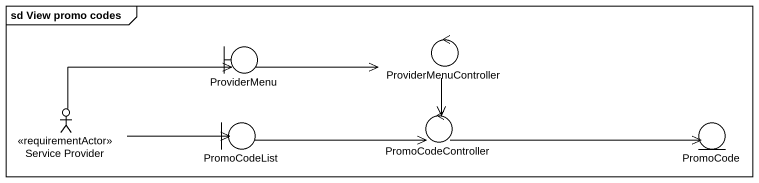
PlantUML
@startuml
mainframe sd View promo codes
boundary ProviderMenu
control ProviderMenuController
actor "Service Provider" as Service_Provider <<requirementActor>>
boundary PromoCodeList
control PromoCodeController
entity PromoCode
ProviderMenu -right-> ProviderMenuController
ProviderMenuController --> PromoCodeController
Service_Provider -right-> ProviderMenu
Service_Provider -right-> PromoCodeList
PromoCodeList -right-> PromoCodeController
PromoCodeController -right-> PromoCode
@enduml
